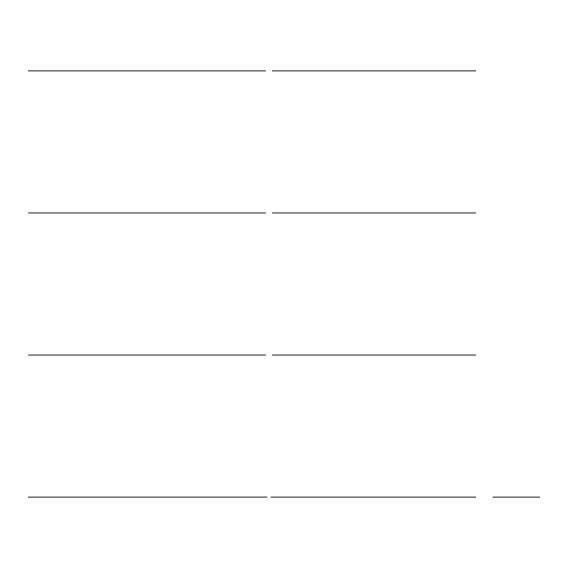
<?xml version="1.0" encoding="UTF-8"?>
<svg xmlns="http://www.w3.org/2000/svg" width="568" height="568" viewBox="0 0 568 568"><rect width="100%" height="100%" fill="white"/><g stroke="black" fill="none" stroke-linecap="round" stroke-linejoin="round"><path stroke-width="0.85" d="M28.4 70.901L265.547 70.901M272.313 70.901L475.629 70.901M28.485 212.964L265.632 212.964M272.399 212.964L475.714 212.964M28.485 355.036L265.632 355.036M272.399 355.036L475.714 355.036M28.4 497.099L266.967 497.099M270.893 497.099L475.629 497.099M493.003 497.099L539.6 497.099"/></g></svg>
